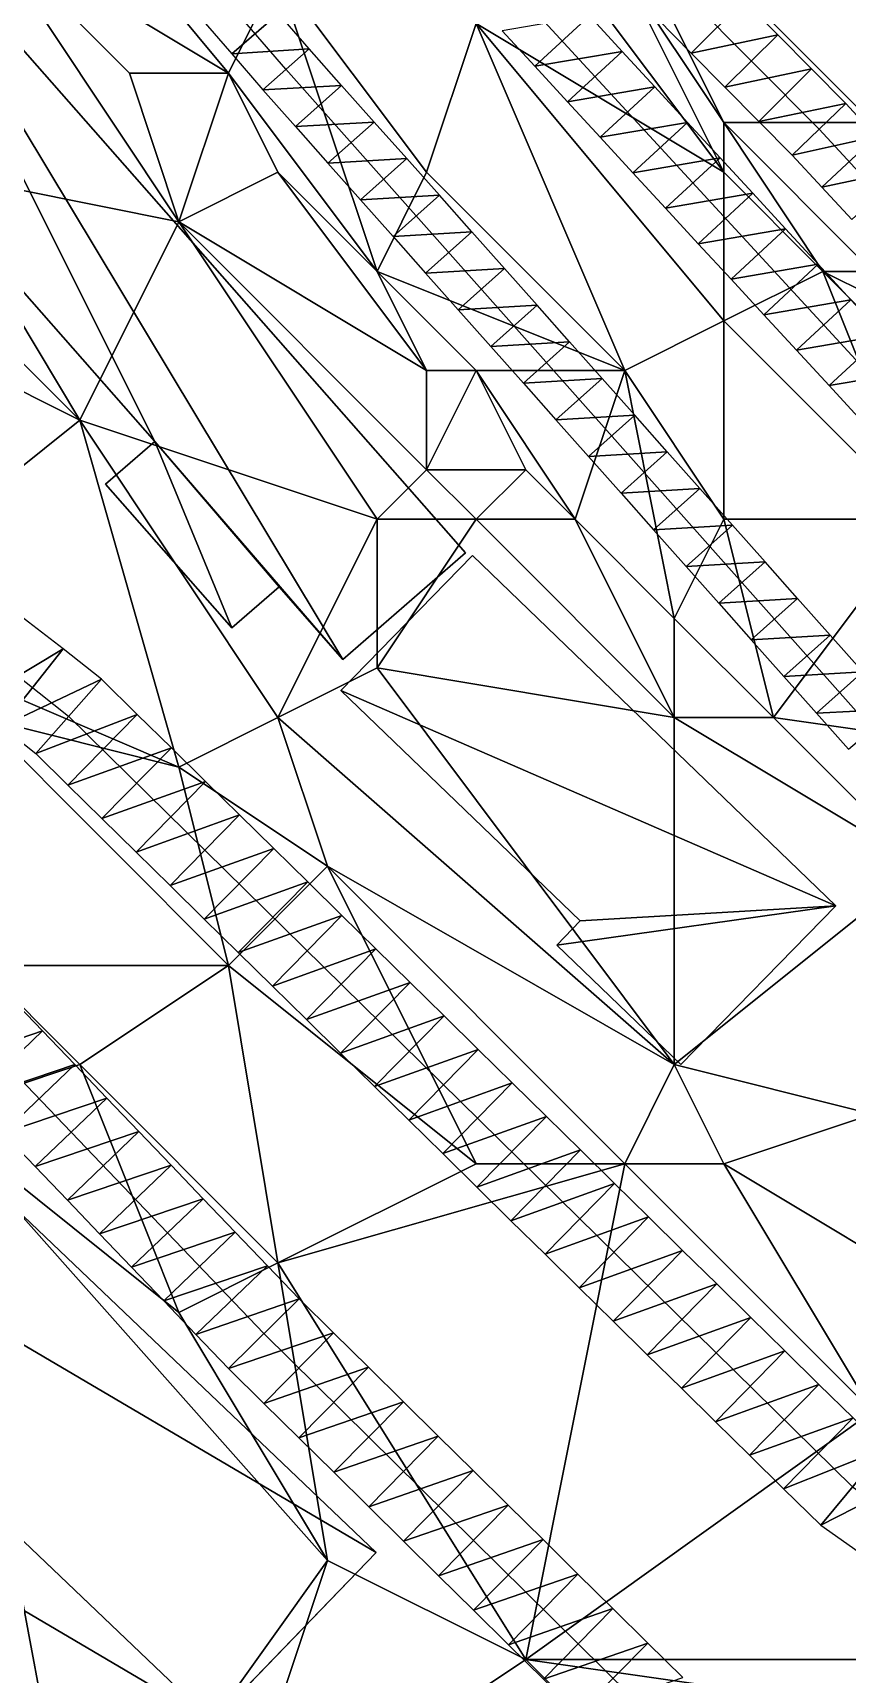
# Model space of a CAD drawing. Header units: metres. Extents: x -1103 to 901, y -902 to 905.
# Drawn here: x 544.1 to 577, y -76.6 to -10.4 of the extents above; entities that cross this region are included whole.
import ezdxf

# ---------------------------------------------------------------- set-up
doc = ezdxf.new("R2010")
doc.units = ezdxf.units.M
for name, color, linetype in [('OSM_BUILDING_FOOTPRINTS', 7, 'CONTINUOUS'), ('OSM_BUILDING_ROOFS', 1, 'CONTINUOUS'), ('OSM_BUILDING_WALLS', 8, 'CONTINUOUS'), ('OSM_PATH_AXES', 30, 'CONTINUOUS'), ('OSM_PATH_SURFACE', 30, 'CONTINUOUS'), ('OSM_ROAD_AXES', 2, 'CONTINUOUS'), ('OSM_ROAD_SURFACE', 9, 'CONTINUOUS'), ('OSM_TERRAIN', 3, 'CONTINUOUS'), ('OSM_WATER_SURFACE', 5, 'CONTINUOUS')]:
    doc.layers.add(name, color=color, linetype=linetype)

msp = doc.modelspace()

# ---------------------------------------------------------------- linework, layer by layer
at = {"layer": 'OSM_BUILDING_FOOTPRINTS'}
for points in [[(561.573, -31.355, 3.406), (556.621, -35.657, 3.406), (554.045, -32.726, 3.406), (552.133, -34.385, 3.406), (547.037, -28.59, 3.406), (549.027, -26.865, 3.406), (539.079, -15.563, 3.406), (534.79, -19.279, 3.406), (528.522, -12.168, 3.406), (537.686, -4.216, 3.406), (561.573, -31.355, 3.406)], [(561.849, -31.466, 4.43), (576.517, -45.588, 4.43), (570.261, -52.002, 4.43), (565.254, -47.181, 4.43), (566.204, -46.196, 4.43), (556.543, -36.907, 4.43), (561.849, -31.466, 4.43)], [(528.611, -43.73, 2.225), (557.958, -71.687, 2.225), (544.782, -85.334, 2.225), (515.434, -57.365, 2.225), (528.611, -43.73, 2.225)]]:
    msp.add_polyline3d(points, close=True, dxfattribs=at)
at = {"layer": 'OSM_BUILDING_ROOFS'}
for points in [[(556.621, -35.657, 13.406), (561.573, -31.355, 13.406), (537.686, -4.216, 13.406)], [(537.686, -4.216, 13.406), (539.079, -15.563, 13.406), (549.027, -26.865, 13.406)], [(549.027, -26.865, 13.406), (556.621, -35.657, 13.406), (537.686, -4.216, 13.406)], [(549.027, -26.865, 13.406), (547.037, -28.59, 13.406), (552.133, -34.385, 13.406)], [(549.027, -26.865, 13.406), (552.133, -34.385, 13.406), (554.045, -32.726, 13.406)], [(549.027, -26.865, 13.406), (554.045, -32.726, 13.406), (556.621, -35.657, 13.406)], [(576.517, -45.588, 14.43), (561.849, -31.466, 14.43), (556.543, -36.907, 14.43)], [(576.517, -45.588, 14.43), (556.543, -36.907, 14.43), (566.204, -46.196, 14.43)], [(557.958, -71.687, 12.225), (528.611, -43.73, 12.225), (522.022, -50.548, 16.225)], [(576.517, -45.588, 14.43), (566.204, -46.196, 14.43), (565.254, -47.181, 14.43)], [(576.517, -45.588, 14.43), (565.254, -47.181, 14.43), (570.261, -52.002, 14.43)], [(515.434, -57.365, 12.225), (551.37, -78.511, 16.225), (522.022, -50.548, 16.225)], [(557.958, -71.687, 12.225), (522.022, -50.548, 16.225), (551.37, -78.511, 16.225)], [(515.434, -57.365, 12.225), (544.782, -85.334, 12.225), (551.37, -78.511, 16.225)]]:
    msp.add_3dface(points, dxfattribs=at)
at = {"layer": 'OSM_BUILDING_WALLS'}
for points in [[(561.573, -31.355, 3.406), (537.686, -4.216, 3.406), (537.686, -4.216, 13.406)], [(561.573, -31.355, 3.406), (537.686, -4.216, 13.406), (561.573, -31.355, 13.406)], [(539.079, -15.563, 3.406), (549.027, -26.865, 3.406), (549.027, -26.865, 13.406)], [(539.079, -15.563, 3.406), (549.027, -26.865, 13.406), (539.079, -15.563, 13.406)], [(549.027, -26.865, 3.406), (547.037, -28.59, 3.406), (547.037, -28.59, 13.406)], [(549.027, -26.865, 3.406), (547.037, -28.59, 13.406), (549.027, -26.865, 13.406)], [(547.037, -28.59, 3.406), (552.133, -34.385, 3.406), (552.133, -34.385, 13.406)], [(547.037, -28.59, 3.406), (552.133, -34.385, 13.406), (547.037, -28.59, 13.406)], [(561.849, -31.466, 4.43), (556.543, -36.907, 4.43), (556.543, -36.907, 14.43)], [(561.849, -31.466, 4.43), (556.543, -36.907, 14.43), (561.849, -31.466, 14.43)], [(556.621, -35.657, 3.406), (561.573, -31.355, 3.406), (561.573, -31.355, 13.406)], [(556.621, -35.657, 3.406), (561.573, -31.355, 13.406), (556.621, -35.657, 13.406)], [(576.517, -45.588, 4.43), (561.849, -31.466, 4.43), (561.849, -31.466, 14.43)], [(576.517, -45.588, 4.43), (561.849, -31.466, 14.43), (576.517, -45.588, 14.43)], [(552.133, -34.385, 3.406), (554.045, -32.726, 3.406), (554.045, -32.726, 13.406)], [(552.133, -34.385, 3.406), (554.045, -32.726, 13.406), (552.133, -34.385, 13.406)], [(554.045, -32.726, 3.406), (556.621, -35.657, 3.406), (556.621, -35.657, 13.406)], [(554.045, -32.726, 3.406), (556.621, -35.657, 13.406), (554.045, -32.726, 13.406)], [(556.543, -36.907, 4.43), (566.204, -46.196, 4.43), (566.204, -46.196, 14.43)], [(556.543, -36.907, 4.43), (566.204, -46.196, 14.43), (556.543, -36.907, 14.43)], [(557.958, -71.687, 2.225), (528.611, -43.73, 2.225), (528.611, -43.73, 12.225)], [(557.958, -71.687, 2.225), (528.611, -43.73, 12.225), (557.958, -71.687, 12.225)], [(570.261, -52.002, 4.43), (576.517, -45.588, 4.43), (576.517, -45.588, 14.43)], [(570.261, -52.002, 4.43), (576.517, -45.588, 14.43), (570.261, -52.002, 14.43)], [(566.204, -46.196, 4.43), (565.254, -47.181, 4.43), (565.254, -47.181, 14.43)], [(566.204, -46.196, 4.43), (565.254, -47.181, 14.43), (566.204, -46.196, 14.43)], [(565.254, -47.181, 4.43), (570.261, -52.002, 4.43), (570.261, -52.002, 14.43)], [(565.254, -47.181, 4.43), (570.261, -52.002, 14.43), (565.254, -47.181, 14.43)], [(515.434, -57.365, 2.225), (544.782, -85.334, 2.225), (544.782, -85.334, 12.225)], [(515.434, -57.365, 2.225), (544.782, -85.334, 12.225), (515.434, -57.365, 12.225)], [(544.782, -85.334, 2.225), (557.958, -71.687, 2.225), (557.958, -71.687, 12.225)], [(544.782, -85.334, 2.225), (557.958, -71.687, 12.225), (544.782, -85.334, 12.225)], [(544.782, -85.334, 12.225), (557.958, -71.687, 12.225), (551.37, -78.511, 16.225)]]:
    msp.add_3dface(points, dxfattribs=at)
at = {"layer": 'OSM_PATH_AXES'}
msp.add_polyline3d([(604.074, -72.573, 4.307), (599.84, -65.34, 4.849), (596.878, -60.562, 5.257), (593.054, -57.123, 5.647), (577.988, -38.466, 7.539), (554.322, -11.847, 6.908), (535.641, 9.718, 6.082), (519.702, 26.24, 6.389), (511.091, 33.816, 6.727), (492.123, 51.4, 7.801)], dxfattribs=at)
at = {"layer": 'OSM_PATH_SURFACE'}
for points in [[(554.021, -9.591, 6.946), (550.886, -9.79, 6.806), (552.132, -11.228, 6.863)], [(555.261, -11.022, 7.032), (554.021, -9.591, 6.946), (552.132, -11.228, 6.863)], [(555.261, -11.022, 7.032), (552.132, -11.228, 6.863), (553.382, -12.672, 6.946)], [(556.571, -12.495, 7.124), (555.261, -11.022, 7.032), (553.382, -12.672, 6.946)], [(556.571, -12.495, 7.124), (553.382, -12.672, 6.946), (554.702, -14.156, 7.036)], [(557.886, -13.974, 7.217), (556.571, -12.495, 7.124), (554.702, -14.156, 7.036)], [(557.886, -13.974, 7.217), (554.702, -14.156, 7.036), (556.017, -15.635, 7.126)], [(559.2, -15.453, 7.31), (557.886, -13.974, 7.217), (556.017, -15.635, 7.126)], [(559.2, -15.453, 7.31), (556.017, -15.635, 7.126), (557.332, -17.114, 7.216)], [(560.515, -16.932, 7.423), (559.2, -15.453, 7.31), (557.332, -17.114, 7.216)], [(560.515, -16.932, 7.423), (557.332, -17.114, 7.216), (558.647, -18.593, 7.309)], [(561.83, -18.411, 7.559), (560.515, -16.932, 7.423), (558.647, -18.593, 7.309)], [(561.83, -18.411, 7.559), (558.647, -18.593, 7.309), (559.961, -20.072, 7.444)], [(563.145, -19.89, 7.695), (561.83, -18.411, 7.559), (559.961, -20.072, 7.444)], [(563.145, -19.89, 7.695), (559.961, -20.072, 7.444), (561.276, -21.551, 7.584)], [(564.459, -21.368, 7.83), (563.145, -19.89, 7.695), (561.276, -21.551, 7.584)], [(564.459, -21.368, 7.83), (561.276, -21.551, 7.584), (562.591, -23.03, 7.737)], [(565.774, -22.847, 7.966), (564.459, -21.368, 7.83), (562.591, -23.03, 7.737)], [(565.774, -22.847, 7.966), (562.591, -23.03, 7.737), (563.906, -24.508, 7.857)], [(567.089, -24.326, 8.093), (565.774, -22.847, 7.966), (563.906, -24.508, 7.857)], [(567.089, -24.326, 8.093), (563.906, -24.508, 7.857), (565.22, -25.987, 7.912)], [(568.404, -25.805, 8.123), (567.089, -24.326, 8.093), (565.22, -25.987, 7.912)], [(568.404, -25.805, 8.123), (565.22, -25.987, 7.912), (566.535, -27.466, 7.967)], [(569.718, -27.284, 8.136), (568.404, -25.805, 8.123), (566.535, -27.466, 7.967)], [(569.718, -27.284, 8.136), (566.535, -27.466, 7.967), (567.85, -28.945, 7.985)], [(571.033, -28.763, 8.149), (569.718, -27.284, 8.136), (567.85, -28.945, 7.985)], [(571.033, -28.763, 8.149), (567.85, -28.945, 7.985), (569.165, -30.424, 7.996)], [(572.348, -30.242, 8.165), (571.033, -28.763, 8.149), (569.165, -30.424, 7.996)], [(572.348, -30.242, 8.165), (569.165, -30.424, 7.996), (570.48, -31.903, 8.009)], [(573.663, -31.72, 8.168), (572.348, -30.242, 8.165), (570.48, -31.903, 8.009)], [(573.663, -31.72, 8.168), (570.48, -31.903, 8.009), (571.794, -33.381, 7.953)], [(574.977, -33.199, 8.171), (573.663, -31.72, 8.168), (571.794, -33.381, 7.953)], [(574.977, -33.199, 8.171), (571.794, -33.381, 7.953), (573.109, -34.86, 7.871)], [(576.292, -34.678, 8.174), (574.977, -33.199, 8.171), (573.109, -34.86, 7.871)], [(576.292, -34.678, 8.174), (573.109, -34.86, 7.871), (574.424, -36.339, 7.864)], [(577.607, -36.157, 7.969), (576.292, -34.678, 8.174), (574.424, -36.339, 7.864)], [(577.607, -36.157, 7.969), (574.424, -36.339, 7.864), (575.739, -37.818, 7.717)], [(578.941, -37.658, 7.741), (577.607, -36.157, 7.969), (575.739, -37.818, 7.717)], [(578.941, -37.658, 7.741), (575.739, -37.818, 7.717), (577.034, -39.274, 7.54)]]:
    msp.add_3dface(points, dxfattribs=at)
at = {"layer": 'OSM_ROAD_AXES'}
for points in [[(114.075, 197.646, 15.56), (161.506, 194.251, 12.963), (196.492, 187.483, 9.365), (231.178, 179.531, 11.004), (286.624, 165.099, 14.96), (324.273, 155.82, 16.359), (368.598, 143.887, 14.654), (401.804, 135.493, 14.449), (418.705, 127.099, 14.868), (434.423, 118.263, 14.428), (448.506, 106.187, 13.141), (483.048, 75.409, 10.878), (513.578, 48.016, 8.62), (538.482, 24.305, 7.633), (556.721, 5.018, 7.979), (575.843, -14.269, 9.288), (585.537, -24.753, 9.553)], [(648.046, -13.109, 7.387), (628.602, -37.096, 7.243), (619.594, -40.944, 7.134), (612.188, -41.895, 7.118), (601.797, -41.43, 7.248), (592.169, -38.356, 7.804), (579.988, -26.456, 8.952), (547.004, 9.331, 7.13), (520.619, 35.242, 7.515), (508.549, 46.213, 8.047), (487.635, 65.213, 9.648)], [(525.814, -35.613, 3.255), (532.413, -34.507, 3.917), (539.156, -34.518, 4.452), (542.638, -35.646, 4.813), (545.545, -37.946, 5.07), (577.191, -69.033, 4.445), (582.022, -72.406, 4.158), (587.062, -74.486, 3.94), (593.451, -73.977, 3.713), (604.074, -72.573, 4.307), (613.624, -73.513, 4.709), (622.688, -74.298, 5.09), (628.834, -75.139, 5.335), (637.887, -76.93, 5.635), (644.74, -77.129, 5.843), (656.778, -77.472, 5.984)], [(656.778, -77.472, 5.984), (644.884, -79.673, 5.839), (608.23, -86.474, 3.862), (589.218, -87.004, 3.152), (581.06, -85.235, 3.483), (574.991, -82.879, 3.756), (570.349, -79.539, 3.998), (553.426, -62.851, 4.757), (533.983, -42.558, 4.256), (525.814, -35.613, 3.255)]]:
    msp.add_polyline3d(points, dxfattribs=at)
at = {"layer": 'OSM_ROAD_SURFACE'}
for points in [[(569.315, -9.815, 8.897), (570.68, -11.192, 9.002), (572.811, -9.08, 9.028)], [(570.68, -11.192, 9.002), (574.177, -10.458, 9.137), (572.811, -9.08, 9.028)], [(566.578, -9.693, 8.371), (563.053, -10.295, 8.182), (564.372, -11.726, 8.309)], [(567.898, -11.125, 8.5), (566.578, -9.693, 8.371), (564.372, -11.726, 8.309)], [(570.68, -11.192, 9.002), (572.046, -12.57, 9.111), (574.177, -10.458, 9.137)], [(572.046, -12.57, 9.111), (575.543, -11.835, 9.246), (574.177, -10.458, 9.137)], [(567.898, -11.125, 8.5), (564.372, -11.726, 8.309), (565.692, -13.158, 8.434)], [(569.217, -12.556, 8.628), (567.898, -11.125, 8.5), (565.692, -13.158, 8.434)], [(572.046, -12.57, 9.111), (573.412, -13.948, 9.22), (575.543, -11.835, 9.246)], [(573.412, -13.948, 9.22), (576.926, -13.231, 9.356), (575.543, -11.835, 9.246)], [(569.217, -12.556, 8.628), (565.692, -13.158, 8.434), (567.011, -14.589, 8.559)], [(570.536, -13.988, 8.766), (569.217, -12.556, 8.628), (567.011, -14.589, 8.559)], [(573.412, -13.948, 9.22), (574.761, -15.307, 9.309), (576.926, -13.231, 9.356)], [(574.761, -15.307, 9.309), (578.156, -14.561, 9.445), (576.926, -13.231, 9.356)], [(570.536, -13.988, 8.766), (567.011, -14.589, 8.559), (568.331, -16.021, 8.684)], [(571.856, -15.419, 8.945), (570.536, -13.988, 8.766), (568.331, -16.021, 8.684)], [(574.761, -15.307, 9.309), (575.954, -16.598, 9.388), (578.156, -14.561, 9.445)], [(575.954, -16.598, 9.388), (579.368, -15.872, 9.488), (578.156, -14.561, 9.445)], [(571.856, -15.419, 8.945), (568.331, -16.021, 8.684), (569.65, -17.452, 8.809)], [(573.175, -16.851, 9.029), (571.856, -15.419, 8.945), (569.65, -17.452, 8.809)], [(575.954, -16.598, 9.388), (577.166, -17.909, 9.469), (579.368, -15.872, 9.488)], [(573.175, -16.851, 9.029), (569.65, -17.452, 8.809), (570.969, -18.884, 8.934)], [(574.495, -18.282, 9.099), (573.175, -16.851, 9.029), (570.969, -18.884, 8.934)], [(574.495, -18.282, 9.099), (570.969, -18.884, 8.934), (572.289, -20.315, 9.05)], [(575.814, -19.714, 9.169), (574.495, -18.282, 9.099), (572.289, -20.315, 9.05)], [(575.814, -19.714, 9.169), (572.289, -20.315, 9.05), (573.608, -21.747, 9.104)], [(577.133, -21.145, 9.146), (575.814, -19.714, 9.169), (573.608, -21.747, 9.104)], [(577.133, -21.145, 9.146), (573.608, -21.747, 9.104), (574.927, -23.178, 9.065)], [(578.453, -22.577, 9.117), (577.133, -21.145, 9.146), (574.927, -23.178, 9.065)], [(578.453, -22.577, 9.117), (574.927, -23.178, 9.065), (576.247, -24.61, 9.025)], [(579.772, -24.008, 9.088), (578.453, -22.577, 9.117), (576.247, -24.61, 9.025)], [(579.772, -24.008, 9.088), (576.247, -24.61, 9.025), (577.566, -26.041, 8.986)], [(541.692, -37.408, 4.931), (545.332, -35.228, 5.185), (543.583, -33.884, 5.029)], [(541.692, -37.408, 4.931), (542.85, -38.364, 5.115), (545.332, -35.228, 5.185)], [(542.85, -38.364, 5.115), (546.87, -36.448, 5.321), (545.332, -35.228, 5.185)], [(542.85, -38.364, 5.115), (544.22, -39.445, 5.213), (546.87, -36.448, 5.321)], [(544.22, -39.445, 5.213), (548.322, -37.871, 5.44), (546.87, -36.448, 5.321)], [(544.22, -39.445, 5.213), (545.519, -40.725, 5.311), (548.322, -37.871, 5.44)], [(545.519, -40.725, 5.311), (549.698, -39.223, 5.553), (548.322, -37.871, 5.44)], [(545.519, -40.725, 5.311), (546.895, -42.076, 5.415), (549.698, -39.223, 5.553)], [(546.895, -42.076, 5.415), (551.074, -40.574, 5.644), (549.698, -39.223, 5.553)], [(546.895, -42.076, 5.415), (548.271, -43.428, 5.518), (551.074, -40.574, 5.644)], [(548.271, -43.428, 5.518), (552.45, -41.926, 5.723), (551.074, -40.574, 5.644)], [(548.271, -43.428, 5.518), (549.647, -44.779, 5.622), (552.45, -41.926, 5.723)], [(549.647, -44.779, 5.622), (553.826, -43.278, 5.818), (552.45, -41.926, 5.723)], [(549.647, -44.779, 5.622), (551.023, -46.131, 5.725), (553.826, -43.278, 5.818)], [(551.023, -46.131, 5.725), (555.202, -44.629, 5.914), (553.826, -43.278, 5.818)], [(551.023, -46.131, 5.725), (552.399, -47.483, 5.824), (555.202, -44.629, 5.914)], [(552.399, -47.483, 5.824), (556.578, -45.981, 5.889), (555.202, -44.629, 5.914)], [(552.399, -47.483, 5.824), (553.775, -48.834, 5.797), (556.578, -45.981, 5.889)], [(553.775, -48.834, 5.797), (557.954, -47.332, 5.845), (556.578, -45.981, 5.889)], [(553.775, -48.834, 5.797), (555.151, -50.186, 5.764), (557.954, -47.332, 5.845)], [(555.151, -50.186, 5.764), (559.33, -48.684, 5.787), (557.954, -47.332, 5.845)], [(555.151, -50.186, 5.764), (556.527, -51.538, 5.73), (559.33, -48.684, 5.787)], [(556.527, -51.538, 5.73), (560.706, -50.036, 5.728), (559.33, -48.684, 5.787)], [(544.5, -50.644, 4.749), (543.204, -49.291, 4.685), (540.316, -52.059, 4.587)], [(556.527, -51.538, 5.73), (557.903, -52.889, 5.688), (560.706, -50.036, 5.728)], [(557.903, -52.889, 5.688), (562.082, -51.387, 5.67), (560.706, -50.036, 5.728)], [(544.5, -50.644, 4.749), (540.316, -52.059, 4.587), (541.612, -53.412, 4.642)], [(545.797, -51.997, 4.812), (544.5, -50.644, 4.749), (541.612, -53.412, 4.642)], [(557.903, -52.889, 5.688), (559.279, -54.241, 5.64), (562.082, -51.387, 5.67)], [(559.279, -54.241, 5.64), (563.458, -52.739, 5.611), (562.082, -51.387, 5.67)], [(545.797, -51.997, 4.812), (541.612, -53.412, 4.642), (542.908, -54.764, 4.68)], [(547.093, -53.35, 4.833), (545.797, -51.997, 4.812), (542.908, -54.764, 4.68)], [(559.279, -54.241, 5.64), (560.655, -55.592, 5.593), (563.458, -52.739, 5.611)], [(560.655, -55.592, 5.593), (564.834, -54.09, 5.553), (563.458, -52.739, 5.611)], [(547.093, -53.35, 4.833), (542.908, -54.764, 4.68), (544.204, -56.117, 4.717)], [(548.389, -54.703, 4.846), (547.093, -53.35, 4.833), (544.204, -56.117, 4.717)], [(560.655, -55.592, 5.593), (562.03, -56.944, 5.392), (564.834, -54.09, 5.553)], [(562.03, -56.944, 5.392), (566.209, -55.442, 5.495), (564.834, -54.09, 5.553)], [(548.389, -54.703, 4.846), (544.204, -56.117, 4.717), (545.501, -57.47, 4.754)], [(549.685, -56.056, 4.86), (548.389, -54.703, 4.846), (545.501, -57.47, 4.754)], [(562.03, -56.944, 5.392), (563.406, -58.296, 5.21), (566.209, -55.442, 5.495)], [(563.406, -58.296, 5.21), (567.585, -56.794, 5.382), (566.209, -55.442, 5.495)], [(549.685, -56.056, 4.86), (545.501, -57.47, 4.754), (546.797, -58.823, 4.79)], [(550.981, -57.409, 4.873), (549.685, -56.056, 4.86), (546.797, -58.823, 4.79)], [(563.406, -58.296, 5.21), (564.782, -59.647, 5.176), (567.585, -56.794, 5.382)], [(564.782, -59.647, 5.176), (568.961, -58.145, 5.288), (567.585, -56.794, 5.382)], [(550.981, -57.409, 4.873), (546.797, -58.823, 4.79), (548.093, -60.176, 4.827)], [(552.278, -58.762, 4.887), (550.981, -57.409, 4.873), (548.093, -60.176, 4.827)], [(564.782, -59.647, 5.176), (566.158, -60.999, 5.143), (568.961, -58.145, 5.288)], [(566.158, -60.999, 5.143), (570.337, -59.497, 5.182), (568.961, -58.145, 5.288)], [(552.278, -58.762, 4.887), (548.093, -60.176, 4.827), (549.389, -61.529, 4.862)], [(553.574, -60.115, 4.9), (552.278, -58.762, 4.887), (549.389, -61.529, 4.862)], [(566.158, -60.999, 5.143), (567.534, -62.35, 5.074), (570.337, -59.497, 5.182)], [(567.534, -62.35, 5.074), (571.713, -60.849, 5.076), (570.337, -59.497, 5.182)], [(553.574, -60.115, 4.9), (549.389, -61.529, 4.862), (550.686, -62.882, 4.842)], [(554.85, -61.447, 4.853), (553.574, -60.115, 4.9), (550.686, -62.882, 4.842)], [(567.534, -62.35, 5.074), (568.91, -63.702, 4.968), (571.713, -60.849, 5.076)], [(568.91, -63.702, 4.968), (573.089, -62.2, 4.97), (571.713, -60.849, 5.076)], [(554.85, -61.447, 4.853), (550.686, -62.882, 4.842), (552.002, -64.256, 4.776)], [(556.24, -62.818, 4.818), (554.85, -61.447, 4.853), (552.002, -64.256, 4.776)], [(568.91, -63.702, 4.968), (570.286, -65.054, 4.862), (573.089, -62.2, 4.97)], [(570.286, -65.054, 4.862), (574.465, -63.552, 4.864), (573.089, -62.2, 4.97)], [(556.24, -62.818, 4.818), (552.002, -64.256, 4.776), (553.432, -65.666, 4.706)], [(557.651, -64.208, 4.783), (556.24, -62.818, 4.818), (553.432, -65.666, 4.706)], [(570.286, -65.054, 4.862), (571.662, -66.405, 4.756), (574.465, -63.552, 4.864)], [(571.662, -66.405, 4.756), (575.841, -64.903, 4.758), (574.465, -63.552, 4.864)], [(557.651, -64.208, 4.783), (553.432, -65.666, 4.706), (554.842, -67.057, 4.638)], [(559.061, -65.599, 4.749), (557.651, -64.208, 4.783), (554.842, -67.057, 4.638)], [(571.662, -66.405, 4.756), (573.038, -67.757, 4.65), (575.841, -64.903, 4.758)], [(573.038, -67.757, 4.65), (577.217, -66.255, 4.653), (575.841, -64.903, 4.758)], [(559.061, -65.599, 4.749), (554.842, -67.057, 4.638), (556.252, -68.447, 4.587)], [(560.471, -66.99, 4.714), (559.061, -65.599, 4.749), (556.252, -68.447, 4.587)], [(573.038, -67.757, 4.65), (574.414, -69.109, 4.545), (577.217, -66.255, 4.653)], [(574.414, -69.109, 4.545), (578.468, -67.494, 4.557), (577.217, -66.255, 4.653)], [(560.471, -66.99, 4.714), (556.252, -68.447, 4.587), (557.663, -69.838, 4.545)], [(561.881, -68.38, 4.679), (560.471, -66.99, 4.714), (557.663, -69.838, 4.545)], [(574.414, -69.109, 4.545), (575.915, -70.573, 4.432), (578.468, -67.494, 4.557)], [(575.915, -70.573, 4.432), (579.947, -68.518, 4.47), (578.468, -67.494, 4.557)], [(561.881, -68.38, 4.679), (557.663, -69.838, 4.545), (559.073, -71.229, 4.502)], [(563.292, -69.771, 4.645), (561.881, -68.38, 4.679), (559.073, -71.229, 4.502)], [(575.915, -70.573, 4.432), (577.656, -71.797, 4.328), (579.947, -68.518, 4.47)], [(563.292, -69.771, 4.645), (559.073, -71.229, 4.502), (560.483, -72.619, 4.459)], [(564.702, -71.162, 4.61), (563.292, -69.771, 4.645), (560.483, -72.619, 4.459)], [(564.702, -71.162, 4.61), (560.483, -72.619, 4.459), (561.893, -74.01, 4.417)], [(566.112, -72.553, 4.513), (564.702, -71.162, 4.61), (561.893, -74.01, 4.417)], [(566.112, -72.553, 4.513), (561.893, -74.01, 4.417), (563.304, -75.401, 4.374)], [(567.523, -73.943, 4.404), (566.112, -72.553, 4.513), (563.304, -75.401, 4.374)], [(567.523, -73.943, 4.404), (563.304, -75.401, 4.374), (564.714, -76.791, 4.31)], [(568.933, -75.334, 4.298), (567.523, -73.943, 4.404), (564.714, -76.791, 4.31)], [(568.933, -75.334, 4.298), (564.714, -76.791, 4.31), (566.124, -78.182, 4.229)], [(570.343, -76.725, 4.131), (568.933, -75.334, 4.298), (566.124, -78.182, 4.229)]]:
    msp.add_3dface(points, dxfattribs=at)
at = {"layer": 'OSM_TERRAIN'}
for points in [[(542, -6, 5.747), (552, -12, 6.781), (542, 0, 6.316)], [(552, -12, 6.781), (554, -8, 6.846), (542, 0, 6.316)], [(572, -14, 9.107), (578, -14, 9.381), (566, -2, 8.428)], [(578, -14, 9.381), (582, -8, 10.133), (566, -2, 8.428)], [(568, -8, 8.729), (572, -14, 9.107), (566, -2, 8.428)], [(540, -16, 5.65), (550, -18, 5.663), (542, -6, 5.747)], [(550, -18, 5.663), (548, -12, 5.977), (542, -6, 5.747)], [(548, -12, 5.977), (552, -12, 6.781), (542, -6, 5.747)], [(552, -12, 6.781), (558, -20, 7.206), (554, -8, 6.846)], [(558, -20, 7.206), (560, -16, 7.283), (554, -8, 6.846)], [(554, -8, 6.846), (560, -16, 7.283), (562, -10, 8.059)], [(562, -10, 8.059), (572, -16, 8.865), (566, -8, 8.227)], [(566, -8, 8.227), (572, -16, 8.865), (568, -8, 8.729)], [(572, -16, 8.865), (572, -14, 9.107), (568, -8, 8.729)], [(560, -16, 7.283), (568, -24, 8.088), (562, -10, 8.059)], [(568, -24, 8.088), (572, -22, 9.039), (562, -10, 8.059)], [(572, -22, 9.039), (572, -16, 8.865), (562, -10, 8.059)], [(550, -18, 5.663), (552, -12, 6.781), (548, -12, 5.977)], [(550, -18, 5.663), (554, -16, 6.791), (552, -12, 6.781)], [(554, -16, 6.791), (558, -20, 7.206), (552, -12, 6.781)], [(576, -20, 9.118), (572, -14, 9.107), (572, -16, 8.865)], [(576, -20, 9.118), (578, -20, 9.498), (572, -14, 9.107)], [(572, -14, 9.107), (578, -20, 9.498), (578, -14, 9.381)], [(540, -20, 5.223), (546, -26, 5.515), (540, -16, 5.65)], [(546, -26, 5.515), (550, -18, 5.663), (540, -16, 5.65)], [(550, -18, 5.663), (560, -24, 7.131), (554, -16, 6.791)], [(560, -24, 7.131), (558, -20, 7.206), (554, -16, 6.791)], [(558, -20, 7.206), (568, -24, 8.088), (560, -16, 7.283)], [(572, -22, 9.039), (576, -20, 9.118), (572, -16, 8.865)], [(546, -26, 5.515), (558, -30, 5.7), (550, -18, 5.663)], [(558, -30, 5.7), (560, -28, 6.012), (550, -18, 5.663)], [(550, -18, 5.663), (560, -28, 6.012), (560, -24, 7.131)], [(538, -22, 4.573), (546, -26, 5.515), (540, -20, 5.223)], [(560, -24, 7.131), (562, -24, 7.652), (558, -20, 7.206)], [(562, -24, 7.652), (568, -24, 8.088), (558, -20, 7.206)], [(580, -30, 8.822), (576, -20, 9.118), (572, -22, 9.039)], [(580, -30, 8.822), (582, -26, 9.004), (576, -20, 9.118)], [(582, -26, 9.004), (580, -22, 9.553), (576, -20, 9.118)], [(576, -20, 9.118), (580, -22, 9.553), (578, -20, 9.498)], [(536, -34, 4.107), (546, -26, 5.515), (538, -22, 4.573)], [(572, -30, 8.072), (572, -22, 9.039), (568, -24, 8.088)], [(572, -30, 8.072), (580, -30, 8.822), (572, -22, 9.039)], [(560, -28, 6.012), (564, -28, 7.656), (562, -24, 7.652)], [(560, -28, 6.012), (562, -24, 7.652), (560, -24, 7.131)], [(564, -28, 7.656), (566, -30, 7.778), (562, -24, 7.652)], [(566, -30, 7.778), (568, -24, 8.088), (562, -24, 7.652)], [(570, -34, 7.83), (568, -24, 8.088), (566, -30, 7.778)], [(570, -34, 7.83), (572, -30, 8.072), (568, -24, 8.088)], [(536, -34, 4.107), (550, -40, 5.512), (546, -26, 5.515)], [(550, -40, 5.512), (554, -38, 6.216), (546, -26, 5.515)], [(554, -38, 6.216), (558, -30, 5.7), (546, -26, 5.515)], [(558, -30, 5.7), (562, -30, 6.397), (560, -28, 6.012)], [(562, -30, 6.397), (564, -28, 7.656), (560, -28, 6.012)], [(562, -30, 6.397), (566, -30, 7.778), (564, -28, 7.656)], [(554, -38, 6.216), (558, -36, 6.563), (558, -30, 5.7)], [(558, -36, 6.563), (570, -38, 6.749), (562, -30, 6.397)], [(558, -36, 6.563), (562, -30, 6.397), (558, -30, 5.7)], [(570, -38, 6.749), (566, -30, 7.778), (562, -30, 6.397)], [(570, -38, 6.749), (570, -34, 7.83), (566, -30, 7.778)], [(570, -34, 7.83), (574, -38, 7.609), (572, -30, 8.072)], [(574, -38, 7.609), (580, -30, 8.822), (572, -30, 8.072)], [(574, -38, 7.609), (588, -40, 7.306), (580, -30, 8.822)], [(542, -38, 5.009), (550, -40, 5.512), (536, -34, 4.107)], [(570, -38, 6.749), (574, -38, 7.609), (570, -34, 7.83)], [(570, -52, 6.536), (558, -36, 6.563), (554, -38, 6.216)], [(570, -52, 6.536), (570, -38, 6.749), (558, -36, 6.563)], [(542, -48, 4.576), (552, -48, 5.764), (542, -38, 5.009)], [(542, -38, 5.009), (552, -48, 5.764), (550, -40, 5.512)], [(556, -44, 5.893), (554, -38, 6.216), (550, -40, 5.512)], [(556, -44, 5.893), (570, -52, 6.536), (554, -38, 6.216)], [(570, -52, 6.536), (580, -44, 6.966), (570, -38, 6.749)], [(570, -38, 6.749), (580, -44, 6.966), (574, -38, 7.609)], [(580, -44, 6.966), (588, -40, 7.306), (574, -38, 7.609)], [(552, -48, 5.764), (556, -44, 5.893), (550, -40, 5.512)], [(562, -56, 5.574), (556, -44, 5.893), (552, -48, 5.764)], [(562, -56, 5.574), (568, -56, 5.381), (556, -44, 5.893)], [(556, -44, 5.893), (568, -56, 5.381), (570, -52, 6.536)], [(570, -52, 6.536), (578, -54, 5.582), (580, -44, 6.966)], [(540, -54, 4.527), (546, -52, 4.771), (542, -48, 4.576)], [(546, -52, 4.771), (552, -48, 5.764), (542, -48, 4.576)], [(554, -60, 4.853), (552, -48, 5.764), (546, -52, 4.771)], [(554, -60, 4.853), (562, -56, 5.574), (552, -48, 5.764)], [(550, -62, 4.833), (546, -52, 4.771), (540, -54, 4.527)], [(550, -62, 4.833), (554, -60, 4.853), (546, -52, 4.771)], [(568, -56, 5.381), (572, -56, 5.591), (570, -52, 6.536)], [(572, -56, 5.591), (578, -54, 5.582), (570, -52, 6.536)], [(546, -86, 4.41), (540, -54, 4.527), (526, -66, 4.5)], [(546, -86, 4.41), (556, -72, 4.394), (540, -54, 4.527)], [(556, -72, 4.394), (550, -62, 4.833), (540, -54, 4.527)], [(582, -62, 5.324), (578, -54, 5.582), (572, -56, 5.591)], [(564, -76, 4.306), (568, -56, 5.381), (554, -60, 4.853)], [(554, -60, 4.853), (568, -56, 5.381), (562, -56, 5.574)], [(564, -76, 4.306), (578, -66, 4.602), (568, -56, 5.381)], [(568, -56, 5.381), (578, -66, 4.602), (572, -56, 5.591)], [(578, -66, 4.602), (582, -62, 5.324), (572, -56, 5.591)], [(550, -62, 4.833), (556, -72, 4.394), (554, -60, 4.853)], [(564, -76, 4.306), (554, -60, 4.853), (556, -72, 4.394)], [(544, -88, 4.774), (546, -86, 4.41), (526, -66, 4.5)], [(564, -76, 4.306), (590, -76, 3.796), (578, -66, 4.602)], [(552, -84, 3.742), (556, -72, 4.394), (546, -86, 4.41)], [(552, -84, 3.742), (564, -76, 4.306), (556, -72, 4.394)], [(552, -84, 3.742), (576, -88, 3.607), (564, -76, 4.306)], [(576, -88, 3.607), (592, -80, 3.2), (564, -76, 4.306)], [(564, -76, 4.306), (592, -80, 3.2), (590, -76, 3.796)]]:
    msp.add_3dface(points, dxfattribs=at)
at = {"layer": 'OSM_WATER_SURFACE'}
for points in [[(480.787, -622.303, 1), (617.309, -669.57, 1), (495.317, -47.39, 1)], [(617.309, -669.57, 1), (497.174, -51.581, 1), (495.317, -47.39, 1)], [(617.309, -669.57, 1), (499.76, -54.899, 1), (497.174, -51.581, 1)], [(617.309, -669.57, 1), (502.579, -57.697, 1), (499.76, -54.899, 1)], [(617.309, -669.57, 1), (506.58, -61.524, 1), (502.579, -57.697, 1)], [(617.309, -669.57, 1), (508.658, -65.649, 1), (506.58, -61.524, 1)], [(617.309, -669.57, 1), (518.286, -78.389, 1), (508.658, -65.649, 1)]]:
    msp.add_3dface(points, dxfattribs=at)

doc.saveas('drawing.dxf')
